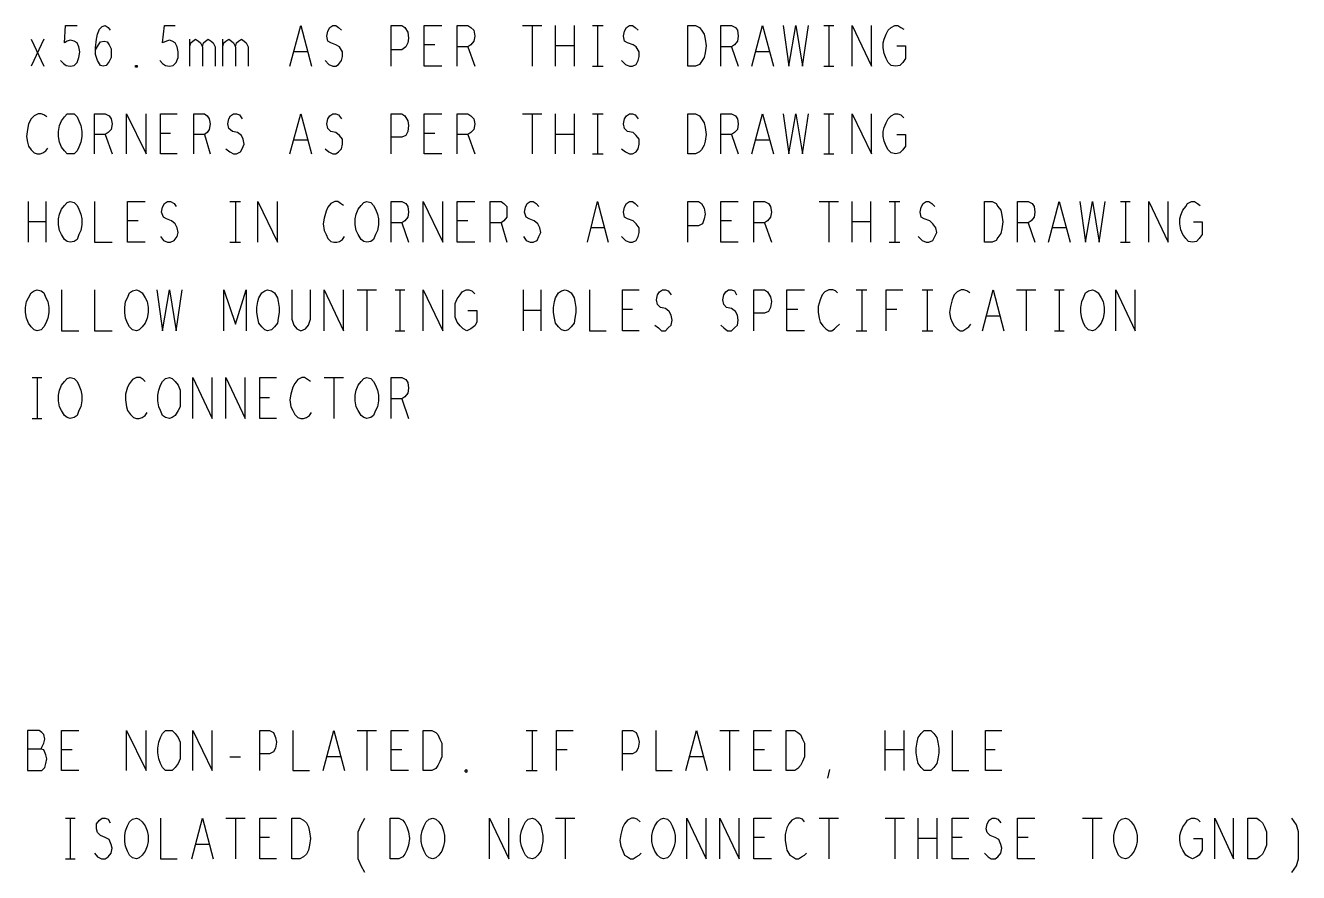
# Model space of a CAD drawing. Header units: inches. Extents: x 0.56 to 9.92, y 1.7 to 6.63.
# Drawn here: x 7.567 to 9.748, y 3.767 to 5.218 of the extents above; entities that cross this region are included whole.
import ezdxf

# ---------------------------------------------------------------- set-up
doc = ezdxf.new("R2010")
doc.units = ezdxf.units.IN
doc.header["$MEASUREMENT"] = 0
doc.layers.add('PDF_Geometry', color=7, linetype='Continuous')

msp = doc.modelspace()

# ---------------------------------------------------------------- linework, layer by layer
at = {"layer": 'PDF_Geometry', "lineweight": 30}
for points in [[(7.6267, 5.1583), (7.6317, 5.1533), (7.6367, 5.15), (7.6433, 5.1483), (7.65, 5.15), (7.655, 5.155), (7.6583, 5.1633), (7.66, 5.1733), (7.6583, 5.1817), (7.655, 5.1883), (7.65, 5.1917), (7.6433, 5.1933), (7.6383, 5.1917), (7.6333, 5.1883), (7.635, 5.2183), (7.655, 5.2183)], [(7.6867, 5.1767), (7.6917, 5.185), (7.695, 5.19), (7.7017, 5.1917), (7.7067, 5.19), (7.71, 5.185), (7.7133, 5.1783), (7.7133, 5.17), (7.7133, 5.1633), (7.71, 5.1567), (7.705, 5.15), (7.7, 5.1483), (7.695, 5.15), (7.69, 5.1583), (7.6867, 5.1683), (7.6867, 5.18), (7.6883, 5.195), (7.69, 5.2033), (7.6933, 5.2117), (7.6983, 5.2167), (7.7033, 5.2183), (7.7083, 5.215), (7.7117, 5.21)], [(7.7967, 5.1583), (7.8017, 5.1533), (7.8067, 5.15), (7.8133, 5.1483), (7.82, 5.15), (7.825, 5.155), (7.8283, 5.1633), (7.8283, 5.1733), (7.8267, 5.1817), (7.8233, 5.1883), (7.8183, 5.1917), (7.8133, 5.1933), (7.8083, 5.1917), (7.8017, 5.1883), (7.805, 5.2183), (7.8233, 5.2183)], [(8.02, 5.1483), (8.0383, 5.2183), (8.0567, 5.1483)], [(8.08, 5.1583), (8.0867, 5.1517), (8.0933, 5.1483), (8.0983, 5.1483), (8.1033, 5.1517), (8.1083, 5.1583), (8.11, 5.165), (8.11, 5.1733), (8.105, 5.1817), (8.0983, 5.185), (8.09, 5.1883), (8.085, 5.1917), (8.0833, 5.2), (8.085, 5.2083), (8.0883, 5.215), (8.0933, 5.2183), (8.0983, 5.2183), (8.1033, 5.215), (8.1083, 5.21)], [(8.1933, 5.1483), (8.1933, 5.2183), (8.2117, 5.2183), (8.2167, 5.215), (8.2217, 5.2067), (8.2233, 5.1967), (8.2217, 5.1883), (8.2183, 5.1817), (8.2117, 5.1767), (8.1933, 5.1767)], [(8.28, 5.1483), (8.25, 5.1483), (8.25, 5.2183), (8.28, 5.2183)], [(8.3067, 5.1483), (8.3067, 5.2183), (8.325, 5.2183), (8.33, 5.215), (8.335, 5.21), (8.3367, 5.2), (8.335, 5.1917), (8.33, 5.185), (8.325, 5.1817), (8.3067, 5.1817)], [(8.4183, 5.2183), (8.4517, 5.2183)], [(8.435, 5.2183), (8.435, 5.1483)], [(8.475, 5.1483), (8.475, 5.2183)], [(8.5067, 5.2183), (8.5067, 5.1483)], [(8.5383, 5.2183), (8.5567, 5.2183)], [(8.5467, 5.2183), (8.5467, 5.1483)], [(8.5883, 5.1583), (8.595, 5.1517), (8.6017, 5.1483), (8.6067, 5.1483), (8.6133, 5.1517), (8.6167, 5.1583), (8.6183, 5.165), (8.6183, 5.1733), (8.6133, 5.1817), (8.6083, 5.185), (8.5983, 5.1883), (8.5933, 5.1917), (8.5917, 5.2), (8.5933, 5.2083), (8.5967, 5.215), (8.6017, 5.2183), (8.6067, 5.2183), (8.6117, 5.215), (8.6167, 5.21)], [(8.7583, 5.1483), (8.7583, 5.2183), (8.7767, 5.2183), (8.7833, 5.215), (8.7867, 5.21), (8.7883, 5.2), (8.7867, 5.1917), (8.7817, 5.185), (8.7767, 5.1817), (8.7583, 5.1817)], [(8.8117, 5.1483), (8.83, 5.2183), (8.8483, 5.1483)], [(8.865, 5.2183), (8.875, 5.1483), (8.8867, 5.2183), (8.8983, 5.1483), (8.9083, 5.2183)], [(8.935, 5.2183), (8.9517, 5.2183)], [(8.9433, 5.2183), (8.9433, 5.1483)], [(8.9833, 5.1483), (8.9833, 5.2183), (9.0167, 5.1483), (9.0167, 5.2183)], [(9.06, 5.1833), (9.075, 5.1833), (9.075, 5.1617), (9.07, 5.155), (9.065, 5.15), (9.0583, 5.1483), (9.05, 5.15), (9.045, 5.155), (9.0417, 5.1617), (9.0383, 5.17), (9.0367, 5.18), (9.0367, 5.1883), (9.0383, 5.195), (9.0417, 5.2033), (9.045, 5.21), (9.05, 5.215), (9.0567, 5.2183), (9.0617, 5.2183), (9.0667, 5.215), (9.0717, 5.2117)], [(7.5767, 5.195), (7.5983, 5.1483)], [(7.5983, 5.195), (7.5767, 5.1483)], [(7.8483, 5.1483), (7.8483, 5.195)], [(7.8483, 5.1817), (7.85, 5.1883), (7.8533, 5.1917), (7.8583, 5.195), (7.8633, 5.1917), (7.8667, 5.1883), (7.87, 5.1817), (7.87, 5.1483)], [(7.87, 5.1817), (7.8717, 5.1883), (7.875, 5.1917), (7.88, 5.195), (7.885, 5.1917), (7.8883, 5.1883), (7.8917, 5.1817), (7.8917, 5.1483)], [(7.905, 5.1483), (7.905, 5.195)], [(7.905, 5.1817), (7.9067, 5.1883), (7.91, 5.1917), (7.915, 5.195), (7.92, 5.1917), (7.9233, 5.1883), (7.9267, 5.1817), (7.9267, 5.1483)], [(7.9267, 5.1817), (7.9283, 5.1883), (7.9317, 5.1917), (7.9367, 5.195), (7.9417, 5.1917), (7.945, 5.1883), (7.9483, 5.1817), (7.9483, 5.1483)], [(8.05, 5.1733), (8.0267, 5.1733)], [(8.2683, 5.185), (8.25, 5.185)], [(8.325, 5.1817), (8.3367, 5.1483)], [(8.5067, 5.1833), (8.475, 5.1833)], [(8.7767, 5.1817), (8.7883, 5.1483)], [(8.8417, 5.1733), (8.8183, 5.1733)], [(8.5383, 5.1483), (8.5567, 5.1483)], [(8.935, 5.1483), (8.9517, 5.1483)], [(7.6033, 5.0617), (7.5983, 5.065), (7.5933, 5.0667), (7.5883, 5.0667), (7.5817, 5.0633), (7.5767, 5.0583), (7.5717, 5.05), (7.57, 5.04), (7.5683, 5.0283), (7.57, 5.0183), (7.5717, 5.0117), (7.5767, 5.005), (7.5817, 5), (7.5867, 4.9983), (7.5917, 4.9983), (7.5967, 5), (7.6017, 5.0033), (7.605, 5.0083)], [(7.685, 4.9983), (7.685, 5.0667), (7.7033, 5.0667), (7.71, 5.0633), (7.7133, 5.0583), (7.715, 5.05), (7.7133, 5.04), (7.7083, 5.035), (7.7033, 5.0317), (7.685, 5.0317)], [(7.74, 4.9983), (7.74, 5.0667), (7.7733, 4.9983), (7.7733, 5.0667)], [(7.8267, 4.9983), (7.7983, 4.9983), (7.7983, 5.0667), (7.8267, 5.0667)], [(7.855, 4.9983), (7.855, 5.0667), (7.8733, 5.0667), (7.8783, 5.0633), (7.8817, 5.0583), (7.8833, 5.05), (7.8817, 5.04), (7.8783, 5.035), (7.8733, 5.0317), (7.855, 5.0317)], [(7.91, 5.0067), (7.9167, 5.0017), (7.9233, 4.9983), (7.9283, 4.9983), (7.935, 5.0017), (7.9383, 5.0067), (7.9417, 5.015), (7.94, 5.0233), (7.9367, 5.03), (7.93, 5.035), (7.9217, 5.0367), (7.915, 5.0417), (7.9133, 5.05), (7.915, 5.0583), (7.9183, 5.0633), (7.9233, 5.0667), (7.9283, 5.0667), (7.9333, 5.065), (7.9383, 5.0583)], [(8.02, 4.9983), (8.0383, 5.0667), (8.0567, 4.9983)], [(8.08, 5.0067), (8.0867, 5.0017), (8.0933, 4.9983), (8.0983, 4.9983), (8.1033, 5.0017), (8.1083, 5.0067), (8.11, 5.015), (8.11, 5.0233), (8.105, 5.03), (8.0983, 5.035), (8.09, 5.0367), (8.085, 5.0417), (8.0833, 5.05), (8.085, 5.0583), (8.0883, 5.0633), (8.0933, 5.0667), (8.0983, 5.0667), (8.1033, 5.065), (8.1083, 5.0583)], [(8.1933, 4.9983), (8.1933, 5.0667), (8.2117, 5.0667), (8.2167, 5.0633), (8.2217, 5.055), (8.2233, 5.0467), (8.2217, 5.0367), (8.2183, 5.03), (8.2117, 5.0267), (8.1933, 5.0267)], [(8.28, 4.9983), (8.25, 4.9983), (8.25, 5.0667), (8.28, 5.0667)], [(8.3067, 4.9983), (8.3067, 5.0667), (8.325, 5.0667), (8.33, 5.0633), (8.335, 5.0583), (8.3367, 5.05), (8.335, 5.04), (8.33, 5.035), (8.325, 5.0317), (8.3067, 5.0317)], [(8.4183, 5.0667), (8.4517, 5.0667)], [(8.435, 5.0667), (8.435, 4.9983)], [(8.475, 4.9983), (8.475, 5.0667)], [(8.5067, 5.0667), (8.5067, 4.9983)], [(8.5383, 5.0667), (8.5567, 5.0667)], [(8.5467, 5.0667), (8.5467, 4.9983)], [(8.5883, 5.0067), (8.595, 5.0017), (8.6017, 4.9983), (8.6067, 4.9983), (8.6133, 5.0017), (8.6167, 5.0067), (8.6183, 5.015), (8.6183, 5.0233), (8.6133, 5.03), (8.6083, 5.035), (8.5983, 5.0367), (8.5933, 5.0417), (8.5917, 5.05), (8.5933, 5.0583), (8.5967, 5.0633), (8.6017, 5.0667), (8.6067, 5.0667), (8.6117, 5.065), (8.6167, 5.0583)], [(8.7583, 4.9983), (8.7583, 5.0667), (8.7767, 5.0667), (8.7833, 5.0633), (8.7867, 5.0583), (8.7883, 5.05), (8.7867, 5.04), (8.7817, 5.035), (8.7767, 5.0317), (8.7583, 5.0317)], [(8.8117, 4.9983), (8.83, 5.0667), (8.8483, 4.9983)], [(8.865, 5.0667), (8.875, 4.9983), (8.8867, 5.0667), (8.8983, 4.9983), (8.9083, 5.0667)], [(8.935, 5.0667), (8.9517, 5.0667)], [(8.9433, 5.0667), (8.9433, 4.9983)], [(8.9833, 4.9983), (8.9833, 5.0667), (9.0167, 4.9983), (9.0167, 5.0667)], [(9.06, 5.0317), (9.075, 5.0317), (9.075, 5.0117), (9.07, 5.005), (9.065, 5), (9.0583, 4.9983), (9.05, 5), (9.045, 5.005), (9.0417, 5.0117), (9.0383, 5.02), (9.0367, 5.0283), (9.0367, 5.0367), (9.0383, 5.0433), (9.0417, 5.0517), (9.045, 5.0583), (9.05, 5.0633), (9.0567, 5.0667), (9.0617, 5.0667), (9.0667, 5.065), (9.0717, 5.06)], [(7.7033, 5.0317), (7.715, 4.9983)], [(7.815, 5.0333), (7.7983, 5.0333)], [(7.8733, 5.0317), (7.8833, 4.9983)], [(8.05, 5.0217), (8.0267, 5.0217)], [(8.2683, 5.0333), (8.25, 5.0333)], [(8.325, 5.0317), (8.3367, 4.9983)], [(8.5067, 5.0317), (8.475, 5.0317)], [(8.7767, 5.0317), (8.7883, 4.9983)], [(8.8417, 5.0217), (8.8183, 5.0217)], [(8.5383, 4.9983), (8.5567, 4.9983)], [(8.935, 4.9983), (8.9517, 4.9983)], [(7.5717, 4.8467), (7.5717, 4.9167)], [(7.6017, 4.9167), (7.6017, 4.8467)], [(7.685, 4.9167), (7.685, 4.8467), (7.715, 4.8467)], [(7.7717, 4.8467), (7.7417, 4.8467), (7.7417, 4.9167), (7.7717, 4.9167)], [(7.7983, 4.8567), (7.8033, 4.85), (7.81, 4.8467), (7.815, 4.8467), (7.8217, 4.85), (7.8267, 4.8567), (7.8283, 4.8633), (7.8267, 4.8717), (7.8233, 4.8783), (7.8167, 4.8833), (7.8083, 4.8867), (7.8033, 4.89), (7.8, 4.8983), (7.8017, 4.9067), (7.805, 4.9133), (7.81, 4.9167), (7.815, 4.9167), (7.8217, 4.9133), (7.825, 4.9083)], [(7.9167, 4.9167), (7.935, 4.9167)], [(7.9267, 4.9167), (7.9267, 4.8467)], [(7.965, 4.8467), (7.965, 4.9167), (7.9983, 4.8467), (7.9983, 4.9167)], [(8.1117, 4.91), (8.1067, 4.9133), (8.1017, 4.9167), (8.0967, 4.9167), (8.09, 4.9133), (8.085, 4.9067), (8.0817, 4.9), (8.0783, 4.8883), (8.0767, 4.8783), (8.0783, 4.8667), (8.0817, 4.86), (8.085, 4.8533), (8.09, 4.8483), (8.095, 4.8467), (8.1, 4.8467), (8.105, 4.8483), (8.11, 4.8517), (8.1133, 4.8567)], [(8.1933, 4.8467), (8.1933, 4.9167), (8.2117, 4.9167), (8.2183, 4.9133), (8.2217, 4.9083), (8.2233, 4.8983), (8.2217, 4.89), (8.2167, 4.8833), (8.2117, 4.88), (8.1933, 4.88)], [(8.2483, 4.8467), (8.2483, 4.9167), (8.2817, 4.8467), (8.2817, 4.9167)], [(8.3367, 4.8467), (8.3067, 4.8467), (8.3067, 4.9167), (8.3367, 4.9167)], [(8.3633, 4.8467), (8.3633, 4.9167), (8.3817, 4.9167), (8.3867, 4.9133), (8.3917, 4.9083), (8.3917, 4.8983), (8.3917, 4.89), (8.3867, 4.8833), (8.3817, 4.88), (8.3633, 4.88)], [(8.42, 4.8567), (8.425, 4.85), (8.4317, 4.8467), (8.4367, 4.8467), (8.4433, 4.85), (8.4467, 4.8567), (8.45, 4.8633), (8.4483, 4.8717), (8.445, 4.8783), (8.4383, 4.8833), (8.43, 4.8867), (8.425, 4.89), (8.4217, 4.8983), (8.4233, 4.9067), (8.4267, 4.9133), (8.4317, 4.9167), (8.4367, 4.9167), (8.4417, 4.9133), (8.4467, 4.9083)], [(8.53, 4.8467), (8.5467, 4.9167), (8.565, 4.8467)], [(8.5883, 4.8567), (8.595, 4.85), (8.6017, 4.8467), (8.6067, 4.8467), (8.6133, 4.85), (8.6167, 4.8567), (8.6183, 4.8633), (8.6183, 4.8717), (8.6133, 4.8783), (8.6083, 4.8833), (8.5983, 4.8867), (8.5933, 4.89), (8.5917, 4.8983), (8.5933, 4.9067), (8.5967, 4.9133), (8.6017, 4.9167), (8.6067, 4.9167), (8.6117, 4.9133), (8.6167, 4.9083)], [(8.7017, 4.8467), (8.7017, 4.9167), (8.72, 4.9167), (8.725, 4.9133), (8.73, 4.905), (8.7317, 4.895), (8.73, 4.8867), (8.7267, 4.8783), (8.72, 4.875), (8.7017, 4.875)], [(8.7883, 4.8467), (8.7583, 4.8467), (8.7583, 4.9167), (8.7883, 4.9167)], [(8.815, 4.8467), (8.815, 4.9167), (8.8333, 4.9167), (8.84, 4.9133), (8.8433, 4.9083), (8.845, 4.8983), (8.8433, 4.89), (8.8383, 4.8833), (8.8333, 4.88), (8.815, 4.88)], [(8.9267, 4.9167), (8.96, 4.9167)], [(8.9433, 4.9167), (8.9433, 4.8467)], [(8.9833, 4.8467), (8.9833, 4.9167)], [(9.015, 4.9167), (9.015, 4.8467)], [(9.0467, 4.9167), (9.065, 4.9167)], [(9.0567, 4.9167), (9.0567, 4.8467)], [(9.0967, 4.8567), (9.1033, 4.85), (9.11, 4.8467), (9.115, 4.8467), (9.1217, 4.85), (9.125, 4.8567), (9.1283, 4.8633), (9.1267, 4.8717), (9.1217, 4.8783), (9.1167, 4.8833), (9.1067, 4.8867), (9.1017, 4.89), (9.1, 4.8983), (9.1017, 4.9067), (9.105, 4.9133), (9.11, 4.9167), (9.115, 4.9167), (9.12, 4.9133), (9.125, 4.9083)], [(9.2667, 4.8467), (9.2667, 4.9167), (9.285, 4.9167), (9.2917, 4.9133), (9.295, 4.9083), (9.2967, 4.8983), (9.295, 4.89), (9.29, 4.8833), (9.285, 4.88), (9.2667, 4.88)], [(9.32, 4.8467), (9.3383, 4.9167), (9.3567, 4.8467)], [(9.3733, 4.9167), (9.3833, 4.8467), (9.395, 4.9167), (9.4067, 4.8467), (9.4167, 4.9167)], [(9.4433, 4.9167), (9.46, 4.9167)], [(9.4517, 4.9167), (9.4517, 4.8467)], [(9.4917, 4.8467), (9.4917, 4.9167), (9.525, 4.8467), (9.525, 4.9167)], [(9.5683, 4.8817), (9.5833, 4.8817), (9.5833, 4.86), (9.5783, 4.8533), (9.5733, 4.8483), (9.5667, 4.8467), (9.56, 4.8483), (9.555, 4.8533), (9.55, 4.86), (9.5467, 4.8683), (9.545, 4.8783), (9.545, 4.8867), (9.5467, 4.8933), (9.55, 4.9017), (9.555, 4.9083), (9.5583, 4.9133), (9.565, 4.9167), (9.57, 4.9167), (9.575, 4.9133), (9.58, 4.91)], [(7.6017, 4.8817), (7.5717, 4.8817)], [(7.76, 4.8833), (7.7417, 4.8833)], [(8.2117, 4.88), (8.2233, 4.8467)], [(8.325, 4.8833), (8.3067, 4.8833)], [(8.3817, 4.88), (8.3917, 4.8467)], [(8.5583, 4.8717), (8.535, 4.8717)], [(8.7767, 4.8833), (8.7583, 4.8833)], [(8.8333, 4.88), (8.845, 4.8467)], [(9.015, 4.8817), (8.9833, 4.8817)], [(9.285, 4.88), (9.2967, 4.8467)], [(9.35, 4.8717), (9.3267, 4.8717)], [(7.9167, 4.8467), (7.935, 4.8467)], [(9.0467, 4.8467), (9.065, 4.8467)], [(9.4433, 4.8467), (9.46, 4.8467)], [(7.6283, 4.765), (7.6283, 4.695), (7.6583, 4.695)], [(7.685, 4.765), (7.685, 4.695), (7.715, 4.695)], [(7.7917, 4.765), (7.8017, 4.695), (7.8133, 4.765), (7.825, 4.695), (7.835, 4.765)], [(7.9067, 4.695), (7.9067, 4.765), (7.9267, 4.7067), (7.945, 4.765), (7.945, 4.695)], [(8.0233, 4.765), (8.0233, 4.715), (8.0267, 4.705), (8.0317, 4.6983), (8.0383, 4.695), (8.0467, 4.6983), (8.0517, 4.705), (8.055, 4.715), (8.055, 4.765)], [(8.0783, 4.695), (8.0783, 4.765), (8.1117, 4.695), (8.1117, 4.765)], [(8.135, 4.765), (8.1683, 4.765)], [(8.1517, 4.765), (8.1517, 4.695)], [(8.2, 4.765), (8.2167, 4.765)], [(8.2083, 4.765), (8.2083, 4.695)], [(8.2483, 4.695), (8.2483, 4.765), (8.2817, 4.695), (8.2817, 4.765)], [(8.325, 4.73), (8.34, 4.73), (8.34, 4.71), (8.3367, 4.7033), (8.33, 4.6983), (8.3233, 4.695), (8.3167, 4.6983), (8.3117, 4.7033), (8.3067, 4.71), (8.3033, 4.7183), (8.3033, 4.7267), (8.3033, 4.735), (8.3033, 4.7417), (8.3067, 4.75), (8.3117, 4.7567), (8.315, 4.7617), (8.3217, 4.765), (8.3267, 4.765), (8.3317, 4.7633), (8.3367, 4.7583)], [(8.42, 4.695), (8.42, 4.765)], [(8.45, 4.765), (8.45, 4.695)], [(8.5333, 4.765), (8.5333, 4.695), (8.5617, 4.695)], [(8.6183, 4.695), (8.59, 4.695), (8.59, 4.765), (8.6183, 4.765)], [(8.645, 4.705), (8.6517, 4.7), (8.6567, 4.695), (8.6633, 4.695), (8.6683, 4.7), (8.6733, 4.705), (8.675, 4.7133), (8.6733, 4.7217), (8.67, 4.7283), (8.6633, 4.7333), (8.655, 4.735), (8.65, 4.74), (8.6483, 4.7483), (8.65, 4.7567), (8.6533, 4.7617), (8.6583, 4.765), (8.6633, 4.765), (8.6683, 4.7633), (8.6733, 4.7567)], [(8.7583, 4.705), (8.7633, 4.7), (8.77, 4.695), (8.7767, 4.695), (8.7817, 4.7), (8.7867, 4.705), (8.7883, 4.7133), (8.7867, 4.7217), (8.7833, 4.7283), (8.7767, 4.7333), (8.7683, 4.735), (8.7633, 4.74), (8.7617, 4.7483), (8.7633, 4.7567), (8.7667, 4.7617), (8.7717, 4.765), (8.7767, 4.765), (8.7817, 4.7633), (8.785, 4.7567)], [(8.815, 4.695), (8.815, 4.765), (8.8333, 4.765), (8.8383, 4.7617), (8.8433, 4.7533), (8.845, 4.745), (8.8433, 4.735), (8.84, 4.7283), (8.8333, 4.725), (8.815, 4.725)], [(8.9017, 4.695), (8.8717, 4.695), (8.8717, 4.765), (8.9017, 4.765)], [(8.9583, 4.76), (8.955, 4.7633), (8.95, 4.765), (8.9433, 4.765), (8.9367, 4.7617), (8.9317, 4.7567), (8.9283, 4.7483), (8.925, 4.7367), (8.925, 4.7267), (8.9267, 4.7167), (8.9283, 4.71), (8.9333, 4.7033), (8.9383, 4.6983), (8.9433, 4.695), (8.9483, 4.695), (8.9533, 4.6983), (8.9567, 4.7017), (8.9617, 4.7067)], [(8.99, 4.765), (9.0083, 4.765)], [(9, 4.765), (9, 4.695)], [(9.0417, 4.695), (9.0417, 4.765), (9.07, 4.765)], [(9.1033, 4.765), (9.1217, 4.765)], [(9.1117, 4.765), (9.1117, 4.695)], [(9.185, 4.76), (9.18, 4.7633), (9.175, 4.765), (9.17, 4.765), (9.1633, 4.7617), (9.1583, 4.7567), (9.155, 4.7483), (9.1517, 4.7367), (9.15, 4.7267), (9.1517, 4.7167), (9.155, 4.71), (9.1583, 4.7033), (9.1633, 4.6983), (9.1683, 4.695), (9.1733, 4.695), (9.1783, 4.6983), (9.1833, 4.7017), (9.1867, 4.7067)], [(9.2067, 4.695), (9.225, 4.765), (9.2433, 4.695)], [(9.265, 4.765), (9.2983, 4.765)], [(9.2817, 4.765), (9.2817, 4.695)], [(9.33, 4.765), (9.3467, 4.765)], [(9.3383, 4.765), (9.3383, 4.695)], [(9.435, 4.695), (9.435, 4.765), (9.4683, 4.695), (9.4683, 4.765)], [(8.45, 4.73), (8.42, 4.73)], [(8.6067, 4.7317), (8.59, 4.7317)], [(8.89, 4.7317), (8.8717, 4.7317)], [(9.06, 4.7317), (9.0417, 4.7317)], [(9.2367, 4.72), (9.2133, 4.72)], [(8.2, 4.695), (8.2167, 4.695)], [(8.99, 4.695), (9.0083, 4.695)], [(9.1033, 4.695), (9.1217, 4.695)], [(9.33, 4.695), (9.3467, 4.695)], [(7.5783, 4.615), (7.595, 4.615)], [(7.5867, 4.615), (7.5867, 4.545)], [(7.7717, 4.6083), (7.7683, 4.6117), (7.7633, 4.615), (7.7567, 4.615), (7.75, 4.6117), (7.745, 4.605), (7.7417, 4.5983), (7.7383, 4.5867), (7.7383, 4.5767), (7.74, 4.565), (7.7417, 4.5583), (7.7467, 4.5517), (7.7517, 4.5467), (7.7567, 4.545), (7.7617, 4.545), (7.7667, 4.5467), (7.7717, 4.55), (7.775, 4.555)], [(7.8533, 4.545), (7.8533, 4.615), (7.8867, 4.545), (7.8867, 4.615)], [(7.91, 4.545), (7.91, 4.615), (7.9433, 4.545), (7.9433, 4.615)], [(7.9967, 4.545), (7.9683, 4.545), (7.9683, 4.615), (7.9967, 4.615)], [(8.055, 4.6083), (8.05, 4.6117), (8.045, 4.615), (8.04, 4.615), (8.0333, 4.6117), (8.0283, 4.605), (8.025, 4.5983), (8.0217, 4.5867), (8.02, 4.5767), (8.0217, 4.565), (8.025, 4.5583), (8.0283, 4.5517), (8.0333, 4.5467), (8.0383, 4.545), (8.0433, 4.545), (8.0483, 4.5467), (8.0533, 4.55), (8.0567, 4.555)], [(8.0783, 4.615), (8.1117, 4.615)], [(8.095, 4.615), (8.095, 4.545)], [(8.1933, 4.545), (8.1933, 4.615), (8.2117, 4.615), (8.2183, 4.6117), (8.2217, 4.6067), (8.2233, 4.5967), (8.2217, 4.5883), (8.2167, 4.5817), (8.2117, 4.5783), (8.1933, 4.5783)], [(7.985, 4.58), (7.9683, 4.58)], [(8.2117, 4.5783), (8.2233, 4.545)], [(7.5783, 4.545), (7.595, 4.545)], [(7.5933, 3.9783), (7.595, 3.9817), (7.5983, 3.9883), (7.6, 3.995), (7.5983, 4.0033), (7.595, 4.0067), (7.59, 4.01), (7.57, 4.01), (7.57, 3.9417), (7.595, 3.9417), (7.6, 3.9467), (7.6017, 3.9533), (7.6033, 3.9617), (7.6017, 3.9683), (7.5983, 3.9767), (7.5933, 3.9783), (7.57, 3.9783)], [(7.6583, 3.9417), (7.6283, 3.9417), (7.6283, 4.01), (7.6583, 4.01)], [(7.74, 3.9417), (7.74, 4.01), (7.7733, 3.9417), (7.7733, 4.01)], [(7.8533, 3.9417), (7.8533, 4.01), (7.8867, 3.9417), (7.8867, 4.01)], [(7.9683, 3.9417), (7.9683, 4.01), (7.985, 4.01), (7.9917, 4.0067), (7.995, 3.9983), (7.9967, 3.99), (7.995, 3.98), (7.9917, 3.9733), (7.985, 3.97), (7.9683, 3.97)], [(8.025, 4.01), (8.025, 3.9417), (8.0533, 3.9417)], [(8.0767, 3.9417), (8.095, 4.01), (8.1133, 3.9417)], [(8.135, 4.01), (8.1683, 4.01)], [(8.1517, 4.01), (8.1517, 3.9417)], [(8.2233, 3.9417), (8.1933, 3.9417), (8.1933, 4.01), (8.2233, 4.01)], [(8.425, 4.01), (8.4433, 4.01)], [(8.435, 4.01), (8.435, 3.9417)], [(8.4767, 3.9417), (8.4767, 4.01), (8.505, 4.01)], [(8.59, 3.9417), (8.59, 4.01), (8.6067, 4.01), (8.6133, 4.0067), (8.6167, 3.9983), (8.6183, 3.99), (8.6167, 3.98), (8.6133, 3.9733), (8.6067, 3.97), (8.59, 3.97)], [(8.6467, 4.01), (8.6467, 3.9417), (8.675, 3.9417)], [(8.6983, 3.9417), (8.7167, 4.01), (8.735, 3.9417)], [(8.7567, 4.01), (8.79, 4.01)], [(8.7733, 4.01), (8.7733, 3.9417)], [(8.845, 3.9417), (8.815, 3.9417), (8.815, 4.01), (8.845, 4.01)], [(9.04, 3.9417), (9.04, 4.01)], [(9.0717, 4.01), (9.0717, 3.9417)], [(9.155, 4.01), (9.155, 3.9417), (9.1833, 3.9417)], [(9.24, 3.9417), (9.2117, 3.9417), (9.2117, 4.01), (9.24, 4.01)], [(7.6467, 3.9767), (7.6283, 3.9767)], [(8.2117, 3.9767), (8.1933, 3.9767)], [(8.495, 3.9767), (8.4767, 3.9767)], [(8.8333, 3.9767), (8.815, 3.9767)], [(9.0717, 3.9767), (9.04, 3.9767)], [(9.2283, 3.9767), (9.2117, 3.9767)], [(7.9167, 3.965), (7.935, 3.965)], [(8.1067, 3.965), (8.0833, 3.965)], [(8.7283, 3.965), (8.705, 3.965)], [(8.425, 3.9417), (8.4433, 3.9417)], [(8.9417, 3.9283), (8.945, 3.9433)], [(7.635, 3.86), (7.6517, 3.86)], [(7.6433, 3.86), (7.6433, 3.79)], [(7.685, 3.8), (7.69, 3.7933), (7.6967, 3.79), (7.7033, 3.79), (7.7083, 3.7933), (7.7133, 3.8), (7.715, 3.8083), (7.7133, 3.815), (7.71, 3.8233), (7.7033, 3.8267), (7.695, 3.83), (7.69, 3.835), (7.6883, 3.8417), (7.6883, 3.85), (7.6933, 3.8567), (7.6983, 3.86), (7.7033, 3.86), (7.7083, 3.8583), (7.7117, 3.8517)], [(7.7983, 3.86), (7.7983, 3.79), (7.8267, 3.79)], [(7.8517, 3.79), (7.87, 3.86), (7.8883, 3.79)], [(7.91, 3.86), (7.9433, 3.86)], [(7.9267, 3.86), (7.9267, 3.79)], [(7.9967, 3.79), (7.9683, 3.79), (7.9683, 3.86), (7.9967, 3.86)], [(8.1483, 3.7667), (8.1417, 3.7783), (8.1367, 3.79), (8.1367, 3.8367), (8.1417, 3.8483), (8.1483, 3.86)], [(8.3617, 3.79), (8.3617, 3.86), (8.395, 3.79), (8.395, 3.86)], [(8.475, 3.86), (8.5083, 3.86)], [(8.4917, 3.86), (8.4917, 3.79)], [(8.62, 3.8533), (8.615, 3.8583), (8.61, 3.86), (8.605, 3.86), (8.5983, 3.8567), (8.5933, 3.85), (8.59, 3.8433), (8.5867, 3.8317), (8.585, 3.8217), (8.5867, 3.8117), (8.59, 3.805), (8.5933, 3.7967), (8.5983, 3.7933), (8.6033, 3.79), (8.6083, 3.79), (8.6133, 3.7933), (8.6183, 3.7967), (8.6217, 3.8)], [(8.7, 3.79), (8.7, 3.86), (8.7333, 3.79), (8.7333, 3.86)], [(8.7567, 3.79), (8.7567, 3.86), (8.79, 3.79), (8.79, 3.86)], [(8.845, 3.79), (8.815, 3.79), (8.815, 3.86), (8.845, 3.86)], [(8.9017, 3.8533), (8.8983, 3.8583), (8.8933, 3.86), (8.8867, 3.86), (8.88, 3.8567), (8.875, 3.85), (8.8717, 3.8433), (8.8683, 3.8317), (8.8683, 3.8217), (8.87, 3.8117), (8.8717, 3.805), (8.8767, 3.7967), (8.8817, 3.7933), (8.8867, 3.79), (8.8917, 3.79), (8.8967, 3.7933), (8.9017, 3.7967), (8.905, 3.8)], [(8.9267, 3.86), (8.96, 3.86)], [(8.9433, 3.86), (8.9433, 3.79)], [(9.04, 3.86), (9.0733, 3.86)], [(9.0567, 3.86), (9.0567, 3.79)], [(9.0967, 3.79), (9.0967, 3.86)], [(9.1283, 3.86), (9.1283, 3.79)], [(9.1833, 3.79), (9.155, 3.79), (9.155, 3.86), (9.1833, 3.86)], [(9.21, 3.8), (9.2167, 3.7933), (9.2217, 3.79), (9.2283, 3.79), (9.2333, 3.7933), (9.2383, 3.8), (9.24, 3.8083), (9.2383, 3.815), (9.235, 3.8233), (9.2283, 3.8267), (9.22, 3.83), (9.215, 3.835), (9.2133, 3.8417), (9.215, 3.85), (9.2183, 3.8567), (9.2233, 3.86), (9.2283, 3.86), (9.2333, 3.8583), (9.2383, 3.8517)], [(9.2967, 3.79), (9.2667, 3.79), (9.2667, 3.86), (9.2967, 3.86)], [(9.3783, 3.86), (9.4117, 3.86)], [(9.395, 3.86), (9.395, 3.79)], [(9.5683, 3.825), (9.5833, 3.825), (9.5833, 3.805), (9.5783, 3.7967), (9.5733, 3.7933), (9.5667, 3.79), (9.56, 3.7933), (9.555, 3.7967), (9.55, 3.805), (9.5467, 3.8117), (9.545, 3.8217), (9.545, 3.83), (9.5467, 3.8367), (9.55, 3.845), (9.555, 3.8517), (9.5583, 3.8567), (9.565, 3.86), (9.57, 3.86), (9.575, 3.8583), (9.58, 3.8533)], [(9.605, 3.79), (9.605, 3.86), (9.6367, 3.79), (9.6367, 3.86)], [(9.7367, 3.7667), (9.745, 3.7783), (9.7483, 3.79), (9.7483, 3.8367), (9.745, 3.8483), (9.7367, 3.86)], [(7.985, 3.8267), (7.9683, 3.8267)], [(8.8333, 3.8267), (8.815, 3.8267)], [(9.1283, 3.825), (9.0967, 3.825)], [(9.1717, 3.8267), (9.155, 3.8267)], [(9.285, 3.8267), (9.2667, 3.8267)], [(7.8817, 3.815), (7.8583, 3.815)], [(7.635, 3.79), (7.6517, 3.79)]]:
    msp.add_lwpolyline(points, dxfattribs=at)
for points in [[(8.7017, 5.1483), (8.7017, 5.2183), (8.715, 5.2183), (8.7217, 5.215), (8.725, 5.21), (8.73, 5.2033), (8.7317, 5.195), (8.7333, 5.1833), (8.7317, 5.1717), (8.73, 5.1633), (8.725, 5.1567), (8.7217, 5.1517), (8.715, 5.1483)], [(7.7567, 5.1467), (7.755, 5.1467), (7.755, 5.15), (7.7567, 5.15), (7.7583, 5.15), (7.7583, 5.1467)], [(7.6433, 4.9983), (7.6383, 4.9983), (7.6333, 5.0033), (7.6283, 5.01), (7.625, 5.0183), (7.6233, 5.0283), (7.6233, 5.0367), (7.625, 5.0467), (7.6283, 5.055), (7.6333, 5.0617), (7.6383, 5.0667), (7.6433, 5.0667), (7.65, 5.0667), (7.655, 5.0617), (7.6583, 5.055), (7.6617, 5.0467), (7.6633, 5.0367), (7.6633, 5.0283), (7.6617, 5.0183), (7.6583, 5.01), (7.655, 5.0033), (7.65, 4.9983)], [(8.7017, 4.9983), (8.7017, 5.0667), (8.715, 5.0667), (8.7217, 5.0633), (8.725, 5.0583), (8.73, 5.0517), (8.7317, 5.0433), (8.7333, 5.0317), (8.7317, 5.02), (8.73, 5.0133), (8.725, 5.005), (8.7217, 5.0017), (8.715, 4.9983)], [(7.6433, 4.8467), (7.6383, 4.8483), (7.6333, 4.8517), (7.6283, 4.86), (7.625, 4.8667), (7.6233, 4.8767), (7.6233, 4.8867), (7.625, 4.895), (7.6283, 4.9033), (7.6333, 4.91), (7.6383, 4.915), (7.6433, 4.9167), (7.65, 4.915), (7.655, 4.91), (7.6583, 4.9033), (7.6617, 4.895), (7.6633, 4.8867), (7.6633, 4.8767), (7.6617, 4.8667), (7.6583, 4.86), (7.655, 4.8517), (7.65, 4.8483)], [(8.1517, 4.8467), (8.1467, 4.8483), (8.1417, 4.8517), (8.1367, 4.86), (8.1333, 4.8667), (8.1317, 4.8767), (8.1317, 4.8867), (8.1333, 4.895), (8.1367, 4.9033), (8.1417, 4.91), (8.1467, 4.915), (8.1517, 4.9167), (8.1583, 4.915), (8.1633, 4.91), (8.1667, 4.9033), (8.17, 4.895), (8.1717, 4.8867), (8.1717, 4.8767), (8.17, 4.8667), (8.1667, 4.86), (8.1633, 4.8517), (8.1583, 4.8483)], [(9.21, 4.8467), (9.21, 4.9167), (9.2233, 4.9167), (9.23, 4.9133), (9.2333, 4.9083), (9.2383, 4.9017), (9.24, 4.8933), (9.2417, 4.8817), (9.24, 4.87), (9.2383, 4.8617), (9.2333, 4.855), (9.23, 4.85), (9.2233, 4.8467)], [(7.5867, 4.695), (7.5817, 4.6967), (7.5767, 4.7017), (7.5717, 4.7083), (7.5683, 4.7167), (7.5667, 4.7267), (7.5667, 4.735), (7.5683, 4.745), (7.5717, 4.7517), (7.5767, 4.76), (7.5817, 4.7633), (7.5867, 4.765), (7.5933, 4.7633), (7.5983, 4.76), (7.6017, 4.7517), (7.605, 4.745), (7.6067, 4.735), (7.6067, 4.7267), (7.605, 4.7167), (7.6017, 4.7083), (7.5983, 4.7017), (7.5933, 4.6967)], [(7.7567, 4.695), (7.75, 4.6967), (7.745, 4.7017), (7.7417, 4.7083), (7.7383, 4.7167), (7.7367, 4.7267), (7.7367, 4.735), (7.7383, 4.745), (7.7417, 4.7517), (7.745, 4.76), (7.75, 4.7633), (7.7567, 4.765), (7.7617, 4.7633), (7.7667, 4.76), (7.7717, 4.7517), (7.775, 4.745), (7.7767, 4.735), (7.7767, 4.7267), (7.775, 4.7167), (7.7717, 4.7083), (7.7667, 4.7017), (7.7617, 4.6967)], [(7.9817, 4.695), (7.9767, 4.6967), (7.9717, 4.7017), (7.9667, 4.7083), (7.965, 4.7167), (7.9633, 4.7267), (7.9633, 4.735), (7.965, 4.745), (7.9667, 4.7517), (7.9717, 4.76), (7.9767, 4.7633), (7.9817, 4.765), (7.9883, 4.7633), (7.9933, 4.76), (7.9983, 4.7517), (8, 4.745), (8.0017, 4.735), (8.0017, 4.7267), (8, 4.7167), (7.9983, 4.7083), (7.9933, 4.7017), (7.9883, 4.6967)], [(8.4917, 4.695), (8.485, 4.6967), (8.48, 4.7017), (8.475, 4.7083), (8.4733, 4.7167), (8.4717, 4.7267), (8.4717, 4.735), (8.4733, 4.745), (8.475, 4.7517), (8.48, 4.76), (8.485, 4.7633), (8.4917, 4.765), (8.4967, 4.7633), (8.5017, 4.76), (8.5067, 4.7517), (8.5083, 4.745), (8.51, 4.735), (8.51, 4.7267), (8.5083, 4.7167), (8.5067, 4.7083), (8.5017, 4.7017), (8.4967, 4.6967)], [(9.395, 4.695), (9.3883, 4.6967), (9.3833, 4.7017), (9.38, 4.7083), (9.3767, 4.7167), (9.375, 4.7267), (9.375, 4.735), (9.3767, 4.745), (9.38, 4.7517), (9.3833, 4.76), (9.3883, 4.7633), (9.395, 4.765), (9.4, 4.7633), (9.405, 4.76), (9.41, 4.7517), (9.4133, 4.745), (9.415, 4.735), (9.415, 4.7267), (9.4133, 4.7167), (9.41, 4.7083), (9.405, 4.7017), (9.4, 4.6967)], [(7.6433, 4.545), (7.6383, 4.5467), (7.6333, 4.55), (7.6283, 4.5583), (7.625, 4.565), (7.6233, 4.575), (7.6233, 4.585), (7.625, 4.5933), (7.6283, 4.6017), (7.6333, 4.6083), (7.6383, 4.6133), (7.6433, 4.615), (7.65, 4.6133), (7.655, 4.6083), (7.6583, 4.6017), (7.6617, 4.5933), (7.6633, 4.585), (7.6633, 4.575), (7.6617, 4.565), (7.6583, 4.5583), (7.655, 4.55), (7.65, 4.5467)], [(7.8133, 4.545), (7.8067, 4.5467), (7.8017, 4.55), (7.7983, 4.5583), (7.795, 4.565), (7.7933, 4.575), (7.7933, 4.585), (7.795, 4.5933), (7.7983, 4.6017), (7.8017, 4.6083), (7.8067, 4.6133), (7.8133, 4.615), (7.8183, 4.6133), (7.8233, 4.6083), (7.8283, 4.6017), (7.8317, 4.5933), (7.8317, 4.585), (7.8317, 4.575), (7.8317, 4.565), (7.8283, 4.5583), (7.8233, 4.55), (7.8183, 4.5467)], [(8.1517, 4.545), (8.1467, 4.5467), (8.1417, 4.55), (8.1367, 4.5583), (8.1333, 4.565), (8.1317, 4.575), (8.1317, 4.585), (8.1333, 4.5933), (8.1367, 4.6017), (8.1417, 4.6083), (8.1467, 4.6133), (8.1517, 4.615), (8.1583, 4.6133), (8.1633, 4.6083), (8.1667, 4.6017), (8.17, 4.5933), (8.1717, 4.585), (8.1717, 4.575), (8.17, 4.565), (8.1667, 4.5583), (8.1633, 4.55), (8.1583, 4.5467)], [(7.8133, 3.9417), (7.8067, 3.9417), (7.8017, 3.9467), (7.7983, 3.9533), (7.795, 3.9617), (7.7933, 3.9717), (7.7933, 3.98), (7.795, 3.99), (7.7983, 3.9983), (7.8017, 4.005), (7.8067, 4.01), (7.8133, 4.01), (7.8183, 4.01), (7.8233, 4.005), (7.8283, 3.9983), (7.8317, 3.99), (7.8317, 3.98), (7.8317, 3.9717), (7.8317, 3.9617), (7.8283, 3.9533), (7.8233, 3.9467), (7.8183, 3.9417)], [(8.2483, 3.9417), (8.2483, 4.01), (8.2633, 4.01), (8.27, 4.0067), (8.2733, 4.0033), (8.2767, 3.995), (8.28, 3.9883), (8.28, 3.9767), (8.28, 3.965), (8.2767, 3.9567), (8.2733, 3.95), (8.27, 3.945), (8.2633, 3.9417)], [(8.87, 3.9417), (8.87, 4.01), (8.885, 4.01), (8.89, 4.0067), (8.895, 4.0033), (8.8983, 3.995), (8.9017, 3.9883), (8.9017, 3.9767), (8.9017, 3.965), (8.8983, 3.9567), (8.895, 3.95), (8.89, 3.945), (8.885, 3.9417)], [(9.1117, 3.9417), (9.1067, 3.9417), (9.1017, 3.9467), (9.0967, 3.9533), (9.095, 3.9617), (9.0933, 3.9717), (9.0933, 3.98), (9.095, 3.99), (9.0967, 3.9983), (9.1017, 4.005), (9.1067, 4.01), (9.1117, 4.01), (9.1183, 4.01), (9.1233, 4.005), (9.1283, 3.9983), (9.13, 3.99), (9.1317, 3.98), (9.1317, 3.9717), (9.13, 3.9617), (9.1283, 3.9533), (9.1233, 3.9467), (9.1183, 3.9417)], [(8.3217, 3.9383), (8.32, 3.94), (8.32, 3.9417), (8.3217, 3.9433), (8.3233, 3.9417), (8.3233, 3.94)], [(7.7567, 3.79), (7.75, 3.7917), (7.745, 3.7967), (7.7417, 3.8033), (7.7383, 3.8117), (7.7367, 3.82), (7.7367, 3.83), (7.7383, 3.8383), (7.7417, 3.8467), (7.745, 3.8533), (7.75, 3.8583), (7.7567, 3.86), (7.7617, 3.8583), (7.7667, 3.8533), (7.7717, 3.8467), (7.775, 3.8383), (7.7767, 3.83), (7.7767, 3.82), (7.775, 3.8117), (7.7717, 3.8033), (7.7667, 3.7967), (7.7617, 3.7917)], [(8.0233, 3.79), (8.0233, 3.86), (8.0367, 3.86), (8.0433, 3.8567), (8.0483, 3.8517), (8.0517, 3.845), (8.0533, 3.8367), (8.055, 3.825), (8.0533, 3.8133), (8.0517, 3.805), (8.0483, 3.7983), (8.0433, 3.7933), (8.0367, 3.79)], [(8.1917, 3.79), (8.1917, 3.86), (8.2067, 3.86), (8.2133, 3.8567), (8.2167, 3.8517), (8.22, 3.845), (8.2233, 3.8367), (8.225, 3.825), (8.2233, 3.8133), (8.22, 3.805), (8.2167, 3.7983), (8.2133, 3.7933), (8.2067, 3.79)], [(8.265, 3.79), (8.2583, 3.7917), (8.2533, 3.7967), (8.25, 3.8033), (8.2467, 3.8117), (8.245, 3.82), (8.245, 3.83), (8.2467, 3.8383), (8.25, 3.8467), (8.2533, 3.8533), (8.2583, 3.8583), (8.265, 3.86), (8.27, 3.8583), (8.275, 3.8533), (8.28, 3.8467), (8.2833, 3.8383), (8.285, 3.83), (8.285, 3.82), (8.2833, 3.8117), (8.28, 3.8033), (8.275, 3.7967), (8.27, 3.7917)], [(8.435, 3.79), (8.4283, 3.7917), (8.4233, 3.7967), (8.42, 3.8033), (8.4167, 3.8117), (8.415, 3.82), (8.415, 3.83), (8.4167, 3.8383), (8.42, 3.8467), (8.4233, 3.8533), (8.4283, 3.8583), (8.435, 3.86), (8.44, 3.8583), (8.445, 3.8533), (8.45, 3.8467), (8.4517, 3.8383), (8.4533, 3.83), (8.4533, 3.82), (8.4517, 3.8117), (8.45, 3.8033), (8.445, 3.7967), (8.44, 3.7917)], [(8.66, 3.79), (8.655, 3.7917), (8.65, 3.7967), (8.645, 3.8033), (8.6417, 3.8117), (8.64, 3.82), (8.64, 3.83), (8.6417, 3.8383), (8.645, 3.8467), (8.65, 3.8533), (8.655, 3.8583), (8.66, 3.86), (8.6667, 3.8583), (8.6717, 3.8533), (8.675, 3.8467), (8.6783, 3.8383), (8.68, 3.83), (8.68, 3.82), (8.6783, 3.8117), (8.675, 3.8033), (8.6717, 3.7967), (8.6667, 3.7917)], [(9.4517, 3.79), (9.445, 3.7917), (9.44, 3.7967), (9.4367, 3.8033), (9.4333, 3.8117), (9.4317, 3.82), (9.4317, 3.83), (9.4333, 3.8383), (9.4367, 3.8467), (9.44, 3.8533), (9.445, 3.8583), (9.4517, 3.86), (9.4567, 3.8583), (9.4617, 3.8533), (9.4667, 3.8467), (9.47, 3.8383), (9.4717, 3.83), (9.4717, 3.82), (9.47, 3.8117), (9.4667, 3.8033), (9.4617, 3.7967), (9.4567, 3.7917)], [(9.6617, 3.79), (9.6617, 3.86), (9.6767, 3.86), (9.6817, 3.8567), (9.6867, 3.8517), (9.69, 3.845), (9.6933, 3.8367), (9.6933, 3.825), (9.6933, 3.8133), (9.69, 3.805), (9.6867, 3.7983), (9.6817, 3.7933), (9.6767, 3.79)]]:
    msp.add_lwpolyline(points, close=True, dxfattribs=at)

doc.saveas('drawing.dxf')
